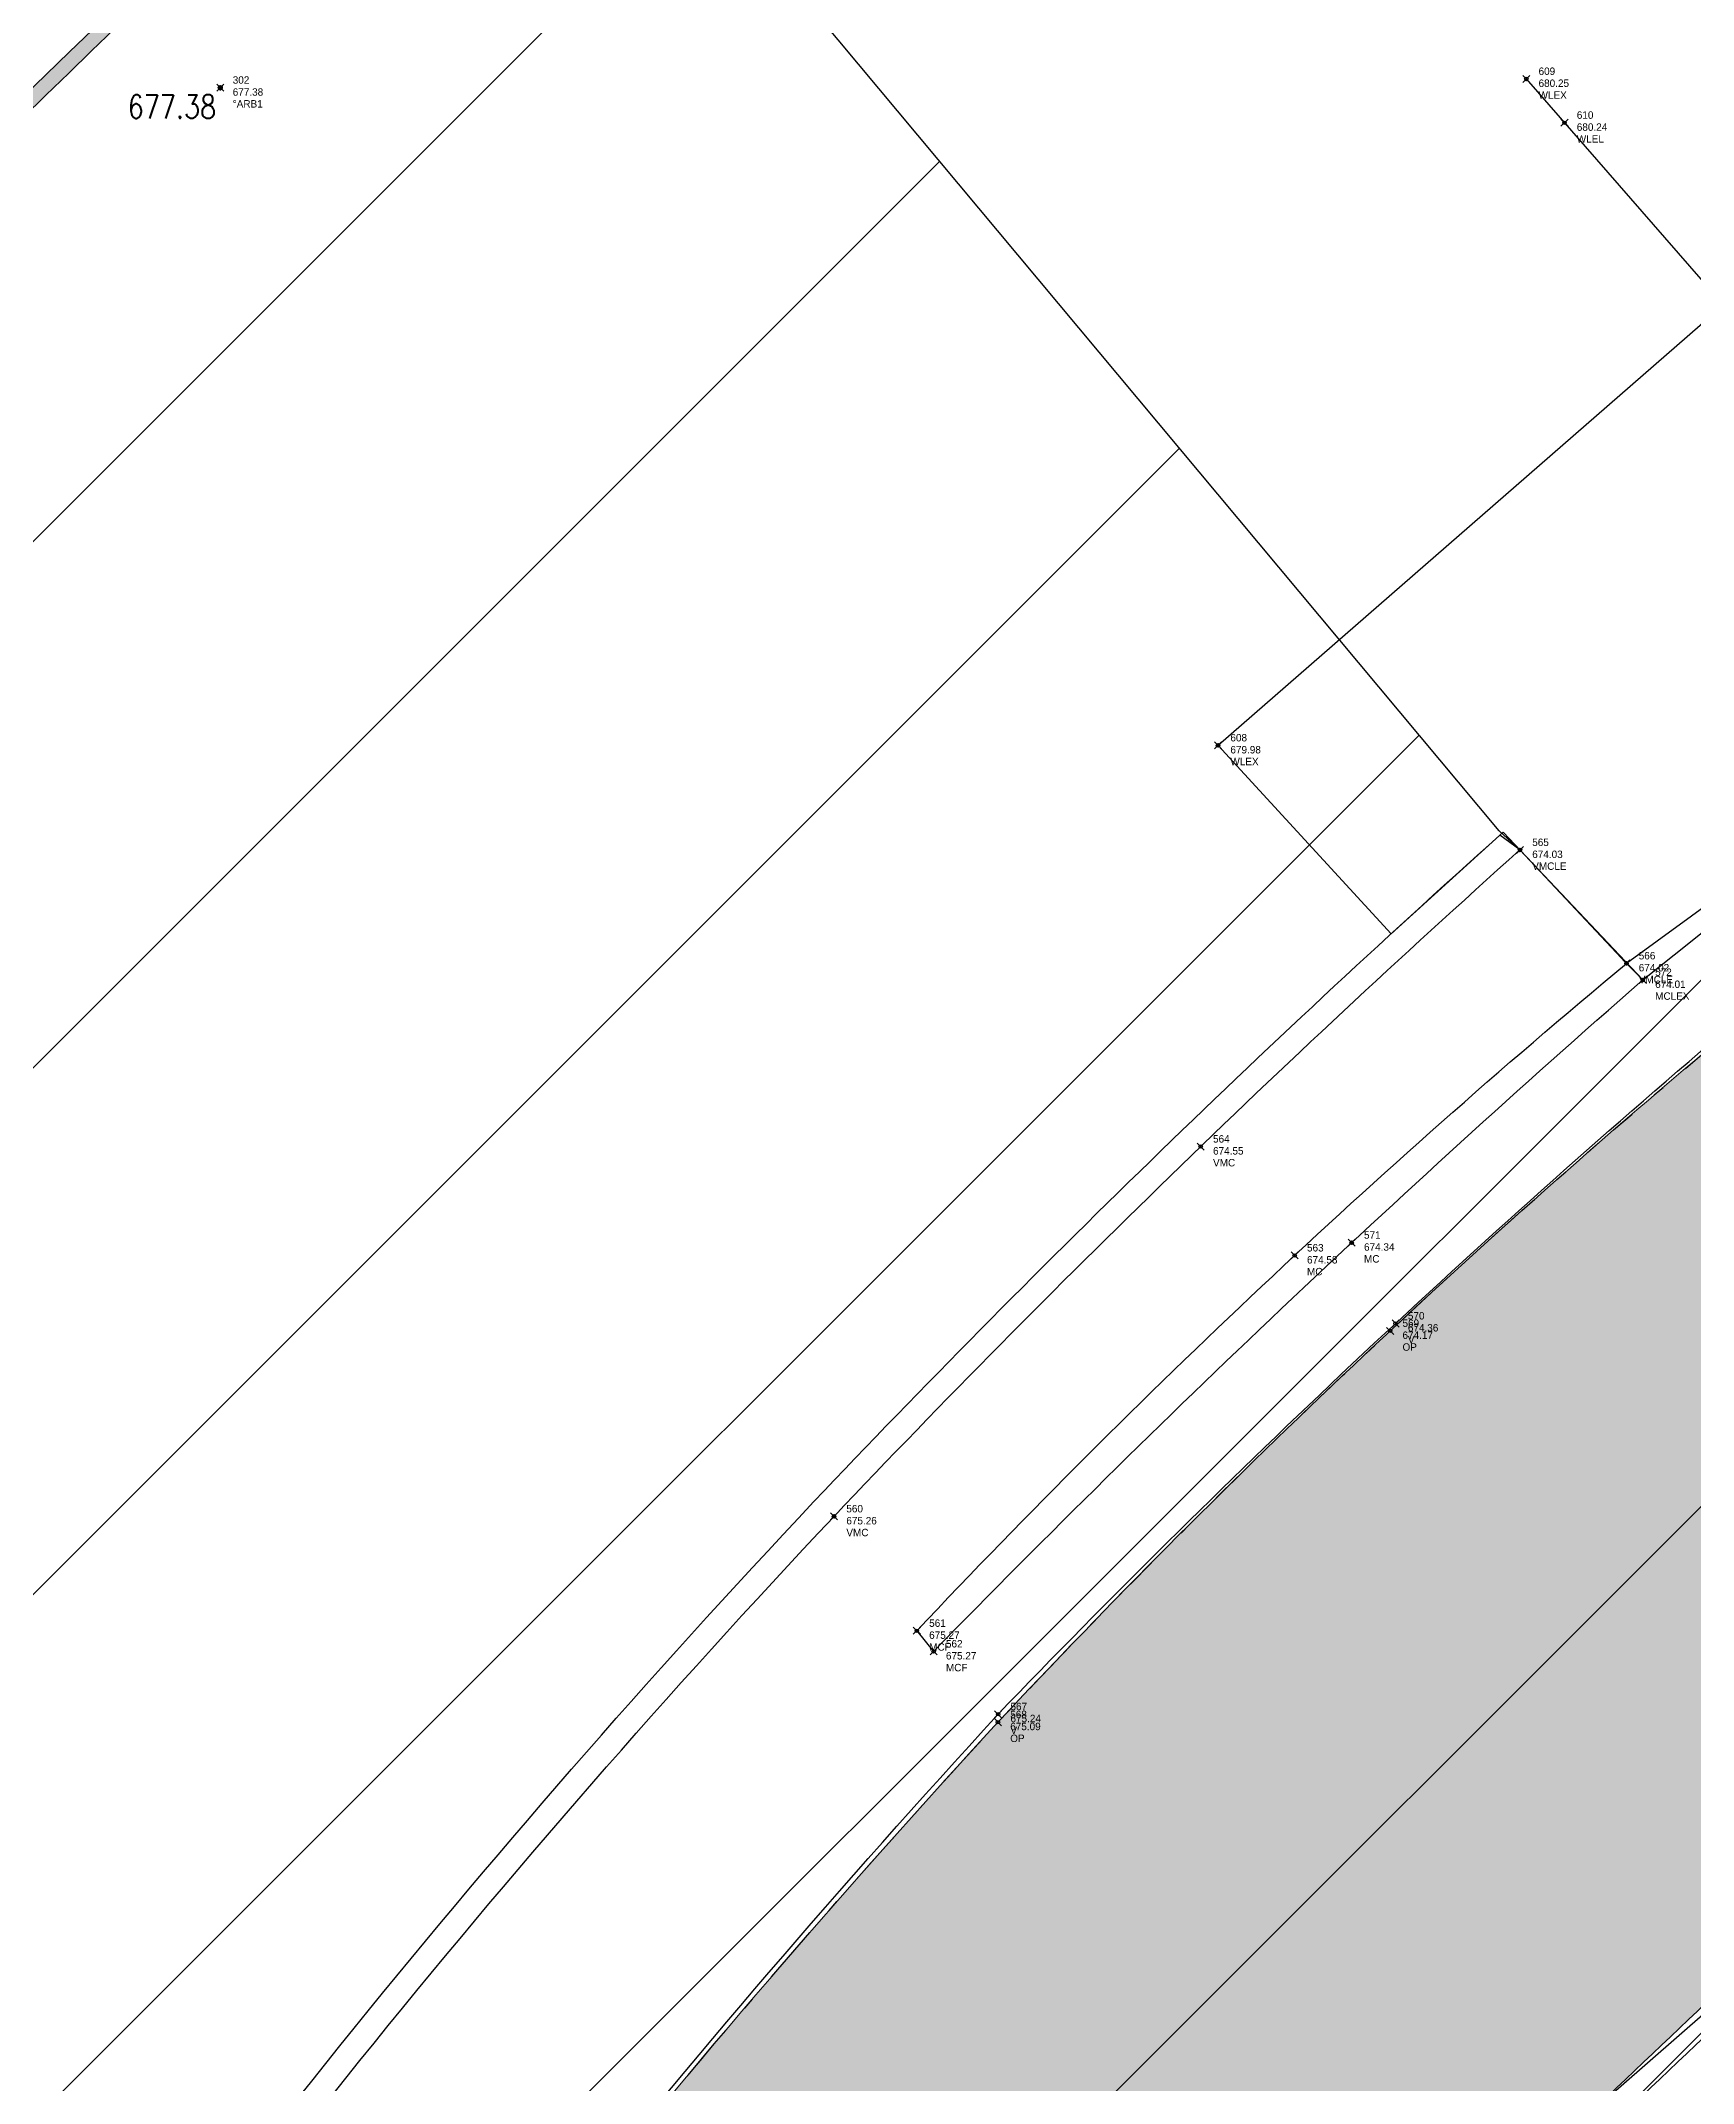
# Model space of a CAD drawing. Extents: x 350769 to 354978, y 6304672 to 6307963.
# Drawn here: x 352608.82 to 352622.91, y 6305535.55 to 6305552.96 of the extents above; entities that cross this region are included whole.
import ezdxf

# ---------------------------------------------------------------- set-up
doc = ezdxf.new("R2010")
doc.units = 0
doc.header["$PDMODE"] = 35
doc.header["$PDSIZE"] = 0.03
doc.linetypes.add('CONTINUOS', pattern=[0])
doc.linetypes.add('JPG_DASHDOT', pattern=[1, 0.5, -0.25, 0, -0.25])
doc.layers.get('0').update_dxf_attribs({"linetype": 'CONTINUOUS'})
for name, color, linetype in [('0-LEVANTAMIENTO 2013.AGO', 3, 'CONTINUOUS'), ('1-LINEA DE EDIFICACION', 2, 'CONTINUOUS'), ('1-MURO', 7, 'CONTINUOUS'), ('1-MURO CONTENCION', 7, 'CONTINUOUS'), ('1-PAVIMENTO', 161, 'CONTINUOUS'), ('1-VEREDA', 251, 'CONTINUOUS'), ('2-ACHURADO MURO', 9, 'CONTINUOUS'), ('2-ACHURADO RADIER', 9, 'CONTINUOUS'), ('2-ACHURADO VEREDA', 252, 'CONTINUOUS'), ('C-TOPO - BORDE - 3', 7, 'CONTINUOUS'), ('COTA-BLOCK', 4, 'CONTINUOUS'), ('TOP-URB-SOLERAS', 2, 'JPG_DASHDOT'), ('V-NODE - 2013', 4, 'CONTINUOUS'), ('V-NODE-TEXT 2013', 2, 'CONTINUOUS'), ('Z-ARB', 253, 'CONTINUOUS'), ('Z-ARB1', 253, 'CONTINUOUS')]:
    doc.layers.add(name, color=color, linetype=linetype)
doc.layers.add('0_ASD_TOPOGRAFIA_ELEMENTOS', color=9, linetype='CONTINUOS', lineweight=5, true_color=0xbdbdbd)
doc.styles.add('ROMANS', font='romans.shx', dxfattribs={"width": 0.65})

# ---------------------------------------------------------------- blocks, each defined once
blk = doc.blocks.new('ARB1')
at = {"layer": 'Z-ARB', "linetype": 'Continuous'}
for p, q in [((-1.8, 0.5), (-2, 0.4)), ((-2, 0.4), (-2, 0.4)), ((-2, 0.3), (-1.9, 0.3)), ((-1.8, 0), (-2, 0)), ((-1.9, 0.3), (-1.8, 0.4)), ((-1.8, 0.8), (-1.7, 0.7)), ((-1.8, 0.8), (-1.7, 0.7)), ((-1.7, 0.6), (-1.8, 0.5)), ((-1.8, 0.4), (-1.7, 0.5)), ((-1.6, 0.2), (-1.8, 0)), ((-1.8, 0), (-1.7, 0.1)), ((-1.3, 1.2), (-1.7, 1)), ((-1.7, 0.7), (-1.3, 0.6)), ((-1.7, 0.7), (-1.6, 0.6)), ((-1.6, 0.6), (-1.7, 0.6)), ((-1.7, 0.5), (-1.5, 0.5)), ((-1.7, 0.1), (-1.5, 0.2)), ((-1.4, 1.2), (-1.6, 1.1)), ((-1.4, 0.3), (-1.6, 0.2)), ((-1.5, 0.1), (-1.6, -0.3)), ((-1.5, 0.5), (-1.2, 0.5)), ((-1.4, 0.2), (-1.5, 0.1)), ((-1.5, 0.2), (-1.4, 0.2)), ((-1.4, 0.1), (-1.5, -0.1)), ((-1.2, 1.3), (-1.4, 1.2)), ((-1.3, 0.4), (-1.4, 0.3)), ((-1.2, 0.3), (-1.4, 0.1)), ((-0.8, 1.3), (-1.3, 1.2)), ((-1.3, 0.6), (-1, 0.6)), ((-1, 0.5), (-1.3, 0.4)), ((-1, 1.4), (-1.2, 1.3)), ((-1.2, 0.5), (-1, 0.5)), ((-1, 0.4), (-1.2, 0.3)), ((-0.9, 1.4), (-1, 1.4)), ((-1, 0.6), (-0.8, 0.6)), ((-0.7, 0.5), (-1, 0.4)), ((-0.8, 1.4), (-0.9, 1.4)), ((-0.6, 1.3), (-0.8, 1.4)), ((-0.6, 1.2), (-0.8, 1.3)), ((-0.8, 0.6), (-0.6, 0.5)), ((-0.7, 1.8), (-0.6, 1.7)), ((-0.6, 0.2), (-0.7, 0.5)), ((-0.5, 1.8), (-0.6, 1.8)), ((-0.6, 1.7), (-0.5, 1.6)), ((-0.5, 1.3), (-0.6, 1.3)), ((-0.4, 1.2), (-0.6, 1.2)), ((-0.6, 0.5), (-0.5, 0.4)), ((-0.5, 0.1), (-0.6, 0.2)), ((-0.5, 1.6), (-0.5, 1.8)), ((-0.5, 1.6), (-0.5, 1.5)), ((-0.4, 1.4), (-0.5, 1.6)), ((-0.5, 1.5), (-0.4, 1.4)), ((-0.4, 1.3), (-0.5, 1.3)), ((-0.5, 0.4), (-0.4, 0.4)), ((-0.5, 0), (-0.5, 0.1)), ((-0.4, 0), (-0.5, 0)), ((-0.4, 1.4), (-0.4, 1.3)), ((-0.3, 1.4), (-0.4, 1.4)), ((-0.1, 1.3), (-0.4, 1.2)), ((-0.4, 0.4), (-0.3, 0.4)), ((-0.2, 1.3), (-0.3, 1.4)), ((-0.3, 0.5), (-0.2, 0.7)), ((-0.3, 0.4), (-0.3, 0.5)), ((-0.2, 1.9), (-0.1, 1.8)), ((-0.1, 1.8), (-0.2, 1.9)), ((-0.1, 1.4), (-0.2, 1.3)), ((-0.2, 0.7), (0, 0.8)), ((-0.2, 0.3), (-0.1, 0.5)), ((-0.2, 0.3), (-0.2, 0.3)), ((0, 0.3), (-0.2, 0.3)), ((-0.1, 1.8), (-0.1, 1.7)), ((0, 1.7), (-0.1, 1.8)), ((-0.1, 1.7), (-0.1, 1.6)), ((-0.1, 1.6), (-0.1, 1.4)), ((0, 1.2), (-0.1, 1.3)), ((-0.1, 0.5), (0, 0.7)), ((0, 1.7), (0, 1.7)), ((0.1, 1.7), (0, 1.7)), ((0, 1.4), (0.1, 1.7)), ((0.1, 1.3), (0, 1.4)), ((0, 1), (0, 1.2)), ((0, 0.8), (0, 1)), ((0, 0.7), (0.2, 0.9)), ((0.1, 0.2), (0, 0.3)), ((0.3, 1.7), (0.1, 1.7)), ((0.1, 1.7), (0.3, 1.7)), ((0.1, 1.2), (0.1, 1.3)), ((0.2, 1), (0.1, 1.2)), ((0.3, 0.2), (0.1, 0.2)), ((0.2, 0.9), (0.2, 1)), ((0.5, 1.8), (0.3, 1.7)), ((0.3, 1.7), (0.6, 1.8)), ((0.5, 0.6), (0.3, 0.3)), ((0.3, 0.3), (0.3, 0.2)), ((0.4, 0.1), (0.5, 0.3)), ((0.4, 0), (0.4, 0.1)), ((0.6, 0.8), (0.5, 0.6)), ((0.5, 0.3), (0.6, 0.3)), ((0.7, 1), (0.6, 0.8)), ((0.6, 0.6), (0.8, 0.7)), ((0.6, 0.4), (0.6, 0.6)), ((0.7, 0.4), (0.6, 0.4)), ((0.6, 0.3), (0.9, 0.2)), ((0.8, 1.1), (0.7, 1)), ((0.7, 0.8), (0.8, 0.9)), ((1, 0.8), (0.7, 0.8)), ((1, 0.3), (0.7, 0.4)), ((1, 1.4), (0.8, 1.1)), ((0.8, 0.9), (0.9, 1.1)), ((0.8, 0.7), (0.9, 0.7)), ((0.9, 1.6), (1, 1.4)), ((0.9, 1.2), (1, 1.3)), ((0.9, 1.1), (0.9, 1.2)), ((0.9, 0.7), (1.1, 0.7)), ((0.9, 0.2), (1.1, 0.1)), ((1, 1.4), (1, 1.6)), ((1, 1.3), (1, 1.4)), ((1.1, 0.8), (1, 0.8)), ((1.1, 0.4), (1, 0.3)), ((1, 0.2), (1.1, 0.3)), ((1.1, 0.1), (1, 0.2)), ((1.3, 0.9), (1.1, 0.8)), ((1.1, 0.7), (1.2, 0.8)), ((1.3, 0.4), (1.1, 0.4)), ((1.1, 0.3), (1.3, 0.4)), ((1.2, 0), (1.1, 0.1)), ((1.1, 0.1), (1.2, -0.2)), ((1.2, 0.8), (1.4, 1)), ((1.2, 0), (1.2, 0)), ((1.3, 0), (1.2, 0)), ((1.3, 1.1), (1.3, 0.9)), ((1.5, 1.1), (1.3, 1.1)), ((1.4, 0.5), (1.3, 0.4)), ((1.3, 0.4), (1.4, 0.4)), ((1.4, 0.1), (1.3, 0)), ((1.4, 1), (1.5, 1)), ((1.5, 0.7), (1.4, 0.6)), ((1.4, 0.6), (1.4, 0.5)), ((1.4, 0.4), (1.5, 0.6)), ((1.6, 0.1), (1.4, 0.1)), ((1.4, 0), (1.6, 0)), ((1.5, 0.6), (1.6, 0.9)), ((1.6, 0.9), (1.5, 0.7)), ((1.7, 0.1), (1.6, 0.1)), ((1.6, 0), (1.7, 0)), ((1.8, 0), (1.7, 0.1)), ((1.7, 0), (1.8, 0)), ((-2, -0.1), (-1.8, 0)), ((-1.8, -0.5), (-1.9, -0.7)), ((-1.8, -0.6), (-1.9, -0.7)), ((-1.7, -0.7), (-1.9, -0.8)), ((-1.9, -0.8), (-1.8, -0.7)), ((-1.8, 0), (-1.8, 0)), ((-1.6, -0.3), (-1.8, -0.5)), ((-1.7, -0.4), (-1.8, -0.6)), ((-1.8, -0.7), (-1.5, -0.7)), ((-1.5, -0.1), (-1.7, -0.4)), ((-1.6, -0.7), (-1.7, -0.7)), ((-1.4, -0.8), (-1.6, -0.7)), ((-1.5, -0.7), (-1.2, -0.7)), ((-1.5, -1.4), (-1.4, -1.2)), ((-1.3, -1.3), (-1.5, -1.4)), ((-1.3, -0.8), (-1.4, -0.8)), ((-1.4, -1.2), (-1.3, -1)), ((-1.1, -0.7), (-1.3, -0.8)), ((-1.3, -1), (-1.2, -0.8)), ((-1.2, -1), (-1.3, -1.3)), ((-1.2, -0.7), (-0.9, -0.5)), ((-1.2, -0.8), (-1.1, -0.7)), ((-1.1, -0.8), (-1.2, -1)), ((-1.2, -1.6), (-1.1, -1.5)), ((-0.9, -1.5), (-1.2, -1.6)), ((-1, -0.7), (-1.1, -0.8)), ((-1.1, -1.5), (-0.9, -1.4)), ((-0.8, -0.5), (-1, -0.7)), ((-1, -1.7), (-0.9, -1.6)), ((-0.7, -1.6), (-1, -1.7)), ((-0.9, -0.5), (-0.7, -0.3)), ((-0.9, -1.4), (-0.8, -1.2)), ((-0.8, -1.2), (-0.9, -1.5)), ((-0.9, -1.6), (-0.7, -1.5)), ((-0.6, -0.4), (-0.8, -0.5)), ((-0.8, -0.8), (-0.6, -0.6)), ((-0.8, -1.1), (-0.8, -0.8)), ((-0.7, -1), (-0.8, -1.2)), ((-0.8, -1.2), (-0.8, -1.1)), ((-0.7, -0.3), (-0.3, -0.2)), ((-0.6, -0.8), (-0.7, -1)), ((-0.7, -1.5), (-0.6, -1.5)), ((-0.6, -1.5), (-0.7, -1.6)), ((-0.4, -0.4), (-0.6, -0.4)), ((-0.6, -0.6), (-0.5, -0.5)), ((-0.4, -0.6), (-0.6, -0.8)), ((-0.6, -1.5), (-0.5, -1.4)), ((-0.4, -1.4), (-0.6, -1.5)), ((-0.5, -0.4), (-0.4, -0.4)), ((-0.5, -0.5), (-0.5, -0.4)), ((-0.5, -0.8), (-0.4, -0.6)), ((-0.5, -1.1), (-0.5, -0.8)), ((-0.4, -1.2), (-0.5, -1.1)), ((-0.5, -1.4), (-0.4, -1.2)), ((-0.3, -0.1), (-0.4, 0)), ((-0.3, -0.4), (-0.4, -0.7)), ((-0.4, -0.7), (-0.4, -1)), ((-0.4, -1), (-0.3, -1.3)), ((-0.4, -1.3), (-0.4, -1.4)), ((-0.3, -1.5), (-0.4, -1.3)), ((-0.3, -0.2), (-0.3, -0.1)), ((-0.1, -0.2), (-0.3, -0.4)), ((-0.3, -1.3), (-0.1, -1.6)), ((-0.2, -1.5), (-0.3, -1.5)), ((-0.1, -1.6), (-0.2, -1.5)), ((0.1, -0.2), (-0.1, -0.2)), ((-0.1, -1.7), (-0.1, -1.6)), ((-0.1, -1.6), (-0.1, -1.8)), ((0.2, -1.8), (-0.1, -1.6)), ((-0.1, -1.6), (0.2, -1.7)), ((-0.1, -1.8), (-0.1, -1.7)), ((-0.1, -1.8), (0, -2)), ((0, -2), (-0.1, -1.8)), ((0.1, -0.4), (0.1, -0.2)), ((0.4, -0.7), (0.1, -0.4)), ((0.2, -1.7), (0.4, -1.9)), ((0.4, -1.9), (0.2, -1.8)), ((0.4, -0.2), (0.4, 0)), ((0.4, -0.4), (0.4, -0.2)), ((0.5, -0.5), (0.4, -0.4)), ((0.5, -1), (0.4, -0.7)), ((0.4, -1.5), (0.5, -1.2)), ((0.4, -1.7), (0.4, -1.5)), ((0.5, -1.9), (0.4, -1.7)), ((0.6, -0.6), (0.5, -0.5)), ((0.6, -0.9), (0.5, -1)), ((0.5, -1), (0.5, -1.3)), ((0.5, -1.2), (0.5, -1)), ((0.5, -1.3), (0.5, -1.5)), ((0.5, -1.5), (0.5, -1.6)), ((0.6, -1.6), (0.5, -1.5)), ((0.5, -1.5), (0.6, -1.6)), ((0.5, -1.6), (0.5, -1.7)), ((0.5, -1.7), (0.5, -1.8)), ((0.8, -0.6), (0.6, -0.6)), ((0.6, -0.7), (0.6, -0.9)), ((0.8, -0.9), (0.6, -0.7)), ((0.7, -1.6), (0.6, -1.6)), ((0.6, -1.6), (0.7, -1.6)), ((0.8, -1.7), (0.7, -1.6)), ((0.7, -1.6), (0.8, -1.7)), ((1.2, -0.6), (0.8, -0.6)), ((0.8, -0.7), (0.8, -0.9)), ((0.9, -0.7), (0.8, -0.7)), ((0.9, -1.2), (0.8, -0.9)), ((0.8, -0.9), (1, -1.2)), ((1.1, -0.7), (0.9, -0.7)), ((1, -1.2), (0.9, -1.2)), ((1.5, -0.6), (1, -0.7)), ((1, -0.7), (1.2, -0.7)), ((1.3, -1.4), (1, -1.2)), ((1, -1.2), (1.3, -1.3)), ((1.3, -0.9), (1.1, -0.7)), ((1.2, -0.2), (1.3, -0.2)), ((1.3, -0.6), (1.2, -0.6)), ((1.2, -0.7), (1.5, -1)), ((1.3, -0.1), (1.4, 0)), ((1.4, -0.2), (1.3, -0.1)), ((1.3, -0.2), (1.7, -0.4)), ((1.5, -0.6), (1.3, -0.6)), ((1.4, -1), (1.3, -0.9)), ((1.6, -0.3), (1.4, -0.2)), ((1.5, -1), (1.4, -1)), ((1.8, -0.5), (1.5, -0.6)), ((1.7, -0.6), (1.5, -0.6)), ((1.5, -1), (1.6, -1)), ((1.7, -0.4), (1.6, -0.3)), ((1.8, -0.4), (1.7, -0.4)), ((1.7, -0.4), (1.8, -0.4))]:
    blk.add_line(p, q, dxfattribs=at)
at = {"layer": 'Z-ARB'}
blk.add_circle((0, 0), 0.122, dxfattribs=at)
blk = doc.blocks.new('*U127', base_point=(352618.856, 6305546.954))
at = {"layer": 'V-NODE - 2013', "lineweight": -2}
blk.add_point((352618.856, 6305546.954), dxfattribs=at)
at = {"layer": 'V-NODE-TEXT 2013', "linetype": 'ByBlock', "char_height": 0.0635}
for s, insert, attachment_point in [('608', (352618.961, 6305546.987), 7), ('WLEX', (352618.961, 6305546.848), 1), ('679.98', (352618.961, 6305546.949), 1)]:
    blk.add_mtext(s, dxfattribs=dict(at, insert=insert, attachment_point=attachment_point))
blk = doc.blocks.new('*U128', base_point=(352621.483, 6305552.638))
at = {"layer": 'V-NODE - 2013', "lineweight": -2}
blk.add_point((352621.483, 6305552.638), dxfattribs=at)
at = {"layer": 'V-NODE-TEXT 2013', "linetype": 'ByBlock', "char_height": 0.0635}
for s, insert, attachment_point in [('609', (352621.588, 6305552.671), 7), ('680.25', (352621.588, 6305552.633), 1), ('WLEX', (352621.588, 6305552.532), 1)]:
    blk.add_mtext(s, dxfattribs=dict(at, insert=insert, attachment_point=attachment_point))
blk = doc.blocks.new('*U129', base_point=(352621.809, 6305552.264))
at = {"layer": 'V-NODE - 2013', "lineweight": -2}
blk.add_point((352621.809, 6305552.264), dxfattribs=at)
at = {"layer": 'V-NODE-TEXT 2013', "linetype": 'ByBlock', "char_height": 0.0635}
for s, insert, attachment_point in [('610', (352621.914, 6305552.297), 7), ('680.24', (352621.914, 6305552.259), 1), ('WLEL', (352621.914, 6305552.158), 1)]:
    blk.add_mtext(s, dxfattribs=dict(at, insert=insert, attachment_point=attachment_point))
blk = doc.blocks.new('*U163', base_point=(352621.429, 6305546.062))
at = {"layer": 'V-NODE - 2013', "lineweight": -2}
blk.add_point((352621.429, 6305546.062), dxfattribs=at)
at = {"layer": 'V-NODE-TEXT 2013', "linetype": 'ByBlock', "char_height": 0.0635}
for s, insert, attachment_point in [('565', (352621.534, 6305546.095), 7), ('VMCLE', (352621.534, 6305545.956), 1), ('674.03', (352621.534, 6305546.057), 1)]:
    blk.add_mtext(s, dxfattribs=dict(at, insert=insert, attachment_point=attachment_point))
blk = doc.blocks.new('*U164', base_point=(352622.337, 6305545.095))
at = {"layer": 'V-NODE - 2013', "lineweight": -2}
blk.add_point((352622.337, 6305545.095), dxfattribs=at)
at = {"layer": 'V-NODE-TEXT 2013', "linetype": 'ByBlock', "char_height": 0.0635}
for s, insert, attachment_point in [('566', (352622.442, 6305545.128), 7), ('674.02', (352622.442, 6305545.09), 1), ('VMCLE', (352622.442, 6305544.989), 1)]:
    blk.add_mtext(s, dxfattribs=dict(at, insert=insert, attachment_point=attachment_point))
blk = doc.blocks.new('*U166', base_point=(352615.582, 6305540.379))
at = {"layer": 'V-NODE - 2013', "lineweight": -2}
blk.add_point((352615.582, 6305540.379), dxfattribs=at)
at = {"layer": 'V-NODE-TEXT 2013', "linetype": 'ByBlock', "char_height": 0.0635}
for s, insert, attachment_point in [('560', (352615.687, 6305540.412), 7), ('VMC', (352615.687, 6305540.273), 1), ('675.26', (352615.687, 6305540.374), 1)]:
    blk.add_mtext(s, dxfattribs=dict(at, insert=insert, attachment_point=attachment_point))
blk = doc.blocks.new('*U167', base_point=(352618.708, 6305543.533))
at = {"layer": 'V-NODE - 2013', "lineweight": -2}
blk.add_point((352618.708, 6305543.533), dxfattribs=at)
at = {"layer": 'V-NODE-TEXT 2013', "linetype": 'ByBlock', "char_height": 0.0635}
for s, insert, attachment_point in [('564', (352618.813, 6305543.566), 7), ('674.55', (352618.813, 6305543.528), 1), ('VMC', (352618.813, 6305543.427), 1)]:
    blk.add_mtext(s, dxfattribs=dict(at, insert=insert, attachment_point=attachment_point))
blk = doc.blocks.new('*U176', base_point=(352616.981, 6305538.692))
at = {"layer": 'V-NODE - 2013', "lineweight": -2}
blk.add_point((352616.981, 6305538.692), dxfattribs=at)
at = {"layer": 'V-NODE-TEXT 2013', "linetype": 'ByBlock', "char_height": 0.0635}
for s, insert, attachment_point in [('567', (352617.086, 6305538.725), 7), ('675.24', (352617.086, 6305538.687), 1), ('V', (352617.086, 6305538.586), 1)]:
    blk.add_mtext(s, dxfattribs=dict(at, insert=insert, attachment_point=attachment_point))
blk = doc.blocks.new('*U177', base_point=(352620.369, 6305542.024))
at = {"layer": 'V-NODE - 2013', "lineweight": -2}
blk.add_point((352620.369, 6305542.024), dxfattribs=at)
at = {"layer": 'V-NODE-TEXT 2013', "linetype": 'ByBlock', "char_height": 0.0635}
for s, insert, attachment_point in [('570', (352620.474, 6305542.057), 7), ('674.36', (352620.474, 6305542.019), 1), ('V', (352620.474, 6305541.918), 1)]:
    blk.add_mtext(s, dxfattribs=dict(at, insert=insert, attachment_point=attachment_point))
blk = doc.blocks.new('*U349', base_point=(352616.979, 6305538.624))
at = {"layer": 'V-NODE - 2013', "lineweight": -2}
blk.add_point((352616.979, 6305538.624), dxfattribs=at)
at = {"layer": 'V-NODE-TEXT 2013', "linetype": 'ByBlock', "char_height": 0.0635}
for s, insert, attachment_point in [('568', (352617.084, 6305538.657), 7), ('675.09', (352617.084, 6305538.619), 1), ('OP', (352617.084, 6305538.518), 1)]:
    blk.add_mtext(s, dxfattribs=dict(at, insert=insert, attachment_point=attachment_point))
blk = doc.blocks.new('*U350', base_point=(352620.323, 6305541.961))
at = {"layer": 'V-NODE - 2013', "lineweight": -2}
blk.add_point((352620.323, 6305541.961), dxfattribs=at)
at = {"layer": 'V-NODE-TEXT 2013', "linetype": 'ByBlock', "char_height": 0.0635}
for s, insert, attachment_point in [('569', (352620.428, 6305541.994), 7), ('674.17', (352620.428, 6305541.956), 1), ('OP', (352620.428, 6305541.855), 1)]:
    blk.add_mtext(s, dxfattribs=dict(at, insert=insert, attachment_point=attachment_point))
blk = doc.blocks.new('*U363', base_point=(352622.477, 6305544.954))
at = {"layer": 'V-NODE - 2013', "lineweight": -2}
blk.add_point((352622.477, 6305544.954), dxfattribs=at)
at = {"layer": 'V-NODE-TEXT 2013', "linetype": 'ByBlock', "char_height": 0.0635}
for s, insert, attachment_point in [('572', (352622.582, 6305544.987), 7), ('674.01', (352622.582, 6305544.949), 1), ('MCLEX', (352622.582, 6305544.848), 1)]:
    blk.add_mtext(s, dxfattribs=dict(at, insert=insert, attachment_point=attachment_point))
blk = doc.blocks.new('*U364', base_point=(352616.288, 6305539.403))
at = {"layer": 'V-NODE - 2013', "lineweight": -2}
blk.add_point((352616.288, 6305539.403), dxfattribs=at)
at = {"layer": 'V-NODE-TEXT 2013', "linetype": 'ByBlock', "char_height": 0.0635}
for s, insert, attachment_point in [('561', (352616.393, 6305539.436), 7), ('675.27', (352616.393, 6305539.398), 1), ('MCF', (352616.393, 6305539.297), 1)]:
    blk.add_mtext(s, dxfattribs=dict(at, insert=insert, attachment_point=attachment_point))
blk = doc.blocks.new('*U365', base_point=(352616.431, 6305539.227))
at = {"layer": 'V-NODE - 2013', "lineweight": -2}
blk.add_point((352616.431, 6305539.227), dxfattribs=at)
at = {"layer": 'V-NODE-TEXT 2013', "linetype": 'ByBlock', "char_height": 0.0635}
for s, insert, attachment_point in [('562', (352616.536, 6305539.26), 7), ('675.27', (352616.536, 6305539.222), 1), ('MCF', (352616.536, 6305539.121), 1)]:
    blk.add_mtext(s, dxfattribs=dict(at, insert=insert, attachment_point=attachment_point))
blk = doc.blocks.new('*U367', base_point=(352619.509, 6305542.604))
at = {"layer": 'V-NODE - 2013', "lineweight": -2}
blk.add_point((352619.509, 6305542.604), dxfattribs=at)
at = {"layer": 'V-NODE-TEXT 2013', "linetype": 'ByBlock', "char_height": 0.0635}
for s, insert, attachment_point in [('563', (352619.614, 6305542.637), 7), ('674.58', (352619.614, 6305542.599), 1), ('MC', (352619.614, 6305542.498), 1)]:
    blk.add_mtext(s, dxfattribs=dict(at, insert=insert, attachment_point=attachment_point))
blk = doc.blocks.new('*U368', base_point=(352619.995, 6305542.713))
at = {"layer": 'V-NODE - 2013', "lineweight": -2}
blk.add_point((352619.995, 6305542.713), dxfattribs=at)
at = {"layer": 'V-NODE-TEXT 2013', "linetype": 'ByBlock', "char_height": 0.0635}
for s, insert, attachment_point in [('571', (352620.1, 6305542.746), 7), ('674.34', (352620.1, 6305542.708), 1), ('MC', (352620.1, 6305542.607), 1)]:
    blk.add_mtext(s, dxfattribs=dict(at, insert=insert, attachment_point=attachment_point))
blk = doc.blocks.new('*U449', base_point=(352610.351, 6305552.563))
at = {"layer": 'V-NODE - 2013', "lineweight": -2}
blk.add_point((352610.351, 6305552.563), dxfattribs=at)
at = {"layer": 'V-NODE-TEXT 2013', "linetype": 'ByBlock', "char_height": 0.0635}
for s, insert, attachment_point in [('302', (352610.456, 6305552.596), 7), ('677.38', (352610.456, 6305552.558), 1), ('°ARB1', (352610.456, 6305552.457), 1)]:
    blk.add_mtext(s, dxfattribs=dict(at, insert=insert, attachment_point=attachment_point))
blk = doc.blocks.new('*U4365', base_point=(352618.856, 6305546.954))
at = {"layer": 'V-NODE - 2013', "lineweight": -2}
blk.add_point((352618.856, 6305546.954), dxfattribs=at)
at = {"layer": 'V-NODE-TEXT 2013', "linetype": 'ByBlock', "char_height": 0.0635}
for s, insert, attachment_point in [('608', (352618.961, 6305546.987), 7), ('WLEX', (352618.961, 6305546.848), 1), ('679.98', (352618.961, 6305546.949), 1)]:
    blk.add_mtext(s, dxfattribs=dict(at, insert=insert, attachment_point=attachment_point))
blk = doc.blocks.new('*U4366', base_point=(352621.483, 6305552.638))
at = {"layer": 'V-NODE - 2013', "lineweight": -2}
blk.add_point((352621.483, 6305552.638), dxfattribs=at)
at = {"layer": 'V-NODE-TEXT 2013', "linetype": 'ByBlock', "char_height": 0.0635}
for s, insert, attachment_point in [('609', (352621.588, 6305552.671), 7), ('680.25', (352621.588, 6305552.633), 1), ('WLEX', (352621.588, 6305552.532), 1)]:
    blk.add_mtext(s, dxfattribs=dict(at, insert=insert, attachment_point=attachment_point))
blk = doc.blocks.new('*U4367', base_point=(352621.809, 6305552.264))
at = {"layer": 'V-NODE - 2013', "lineweight": -2}
blk.add_point((352621.809, 6305552.264), dxfattribs=at)
at = {"layer": 'V-NODE-TEXT 2013', "linetype": 'ByBlock', "char_height": 0.0635}
for s, insert, attachment_point in [('610', (352621.914, 6305552.297), 7), ('680.24', (352621.914, 6305552.259), 1), ('WLEL', (352621.914, 6305552.158), 1)]:
    blk.add_mtext(s, dxfattribs=dict(at, insert=insert, attachment_point=attachment_point))
blk = doc.blocks.new('*U4402', base_point=(352621.429, 6305546.062))
at = {"layer": 'V-NODE - 2013', "lineweight": -2}
blk.add_point((352621.429, 6305546.062), dxfattribs=at)
at = {"layer": 'V-NODE-TEXT 2013', "linetype": 'ByBlock', "char_height": 0.0635}
for s, insert, attachment_point in [('565', (352621.534, 6305546.095), 7), ('VMCLE', (352621.534, 6305545.956), 1), ('674.03', (352621.534, 6305546.057), 1)]:
    blk.add_mtext(s, dxfattribs=dict(at, insert=insert, attachment_point=attachment_point))
blk = doc.blocks.new('*U4403', base_point=(352622.337, 6305545.095))
at = {"layer": 'V-NODE - 2013', "lineweight": -2}
blk.add_point((352622.337, 6305545.095), dxfattribs=at)
at = {"layer": 'V-NODE-TEXT 2013', "linetype": 'ByBlock', "char_height": 0.0635}
for s, insert, attachment_point in [('566', (352622.442, 6305545.128), 7), ('674.02', (352622.442, 6305545.09), 1), ('VMCLE', (352622.442, 6305544.989), 1)]:
    blk.add_mtext(s, dxfattribs=dict(at, insert=insert, attachment_point=attachment_point))
blk = doc.blocks.new('*U4405', base_point=(352615.582, 6305540.379))
at = {"layer": 'V-NODE - 2013', "lineweight": -2}
blk.add_point((352615.582, 6305540.379), dxfattribs=at)
at = {"layer": 'V-NODE-TEXT 2013', "linetype": 'ByBlock', "char_height": 0.0635}
for s, insert, attachment_point in [('560', (352615.687, 6305540.412), 7), ('VMC', (352615.687, 6305540.273), 1), ('675.26', (352615.687, 6305540.374), 1)]:
    blk.add_mtext(s, dxfattribs=dict(at, insert=insert, attachment_point=attachment_point))
blk = doc.blocks.new('*U4406', base_point=(352618.708, 6305543.533))
at = {"layer": 'V-NODE - 2013', "lineweight": -2}
blk.add_point((352618.708, 6305543.533), dxfattribs=at)
at = {"layer": 'V-NODE-TEXT 2013', "linetype": 'ByBlock', "char_height": 0.0635}
for s, insert, attachment_point in [('564', (352618.813, 6305543.566), 7), ('674.55', (352618.813, 6305543.528), 1), ('VMC', (352618.813, 6305543.427), 1)]:
    blk.add_mtext(s, dxfattribs=dict(at, insert=insert, attachment_point=attachment_point))
blk = doc.blocks.new('*U4415', base_point=(352616.981, 6305538.692))
at = {"layer": 'V-NODE - 2013', "lineweight": -2}
blk.add_point((352616.981, 6305538.692), dxfattribs=at)
at = {"layer": 'V-NODE-TEXT 2013', "linetype": 'ByBlock', "char_height": 0.0635}
for s, insert, attachment_point in [('567', (352617.086, 6305538.725), 7), ('675.24', (352617.086, 6305538.687), 1), ('V', (352617.086, 6305538.586), 1)]:
    blk.add_mtext(s, dxfattribs=dict(at, insert=insert, attachment_point=attachment_point))
blk = doc.blocks.new('*U4416', base_point=(352620.369, 6305542.024))
at = {"layer": 'V-NODE - 2013', "lineweight": -2}
blk.add_point((352620.369, 6305542.024), dxfattribs=at)
at = {"layer": 'V-NODE-TEXT 2013', "linetype": 'ByBlock', "char_height": 0.0635}
for s, insert, attachment_point in [('570', (352620.474, 6305542.057), 7), ('674.36', (352620.474, 6305542.019), 1), ('V', (352620.474, 6305541.918), 1)]:
    blk.add_mtext(s, dxfattribs=dict(at, insert=insert, attachment_point=attachment_point))
blk = doc.blocks.new('*U4595', base_point=(352616.979, 6305538.624))
at = {"layer": 'V-NODE - 2013', "lineweight": -2}
blk.add_point((352616.979, 6305538.624), dxfattribs=at)
at = {"layer": 'V-NODE-TEXT 2013', "linetype": 'ByBlock', "char_height": 0.0635}
for s, insert, attachment_point in [('568', (352617.084, 6305538.657), 7), ('675.09', (352617.084, 6305538.619), 1), ('OP', (352617.084, 6305538.518), 1)]:
    blk.add_mtext(s, dxfattribs=dict(at, insert=insert, attachment_point=attachment_point))
blk = doc.blocks.new('*U4596', base_point=(352620.323, 6305541.961))
at = {"layer": 'V-NODE - 2013', "lineweight": -2}
blk.add_point((352620.323, 6305541.961), dxfattribs=at)
at = {"layer": 'V-NODE-TEXT 2013', "linetype": 'ByBlock', "char_height": 0.0635}
for s, insert, attachment_point in [('569', (352620.428, 6305541.994), 7), ('674.17', (352620.428, 6305541.956), 1), ('OP', (352620.428, 6305541.855), 1)]:
    blk.add_mtext(s, dxfattribs=dict(at, insert=insert, attachment_point=attachment_point))
blk = doc.blocks.new('*U4609', base_point=(352622.477, 6305544.954))
at = {"layer": 'V-NODE - 2013', "lineweight": -2}
blk.add_point((352622.477, 6305544.954), dxfattribs=at)
at = {"layer": 'V-NODE-TEXT 2013', "linetype": 'ByBlock', "char_height": 0.0635}
for s, insert, attachment_point in [('572', (352622.582, 6305544.987), 7), ('674.01', (352622.582, 6305544.949), 1), ('MCLEX', (352622.582, 6305544.848), 1)]:
    blk.add_mtext(s, dxfattribs=dict(at, insert=insert, attachment_point=attachment_point))
blk = doc.blocks.new('*U4610', base_point=(352616.288, 6305539.403))
at = {"layer": 'V-NODE - 2013', "lineweight": -2}
blk.add_point((352616.288, 6305539.403), dxfattribs=at)
at = {"layer": 'V-NODE-TEXT 2013', "linetype": 'ByBlock', "char_height": 0.0635}
for s, insert, attachment_point in [('561', (352616.393, 6305539.436), 7), ('675.27', (352616.393, 6305539.398), 1), ('MCF', (352616.393, 6305539.297), 1)]:
    blk.add_mtext(s, dxfattribs=dict(at, insert=insert, attachment_point=attachment_point))
blk = doc.blocks.new('*U4611', base_point=(352616.431, 6305539.227))
at = {"layer": 'V-NODE - 2013', "lineweight": -2}
blk.add_point((352616.431, 6305539.227), dxfattribs=at)
at = {"layer": 'V-NODE-TEXT 2013', "linetype": 'ByBlock', "char_height": 0.0635}
for s, insert, attachment_point in [('562', (352616.536, 6305539.26), 7), ('675.27', (352616.536, 6305539.222), 1), ('MCF', (352616.536, 6305539.121), 1)]:
    blk.add_mtext(s, dxfattribs=dict(at, insert=insert, attachment_point=attachment_point))
blk = doc.blocks.new('*U4613', base_point=(352619.509, 6305542.604))
at = {"layer": 'V-NODE - 2013', "lineweight": -2}
blk.add_point((352619.509, 6305542.604), dxfattribs=at)
at = {"layer": 'V-NODE-TEXT 2013', "linetype": 'ByBlock', "char_height": 0.0635}
for s, insert, attachment_point in [('563', (352619.614, 6305542.637), 7), ('674.58', (352619.614, 6305542.599), 1), ('MC', (352619.614, 6305542.498), 1)]:
    blk.add_mtext(s, dxfattribs=dict(at, insert=insert, attachment_point=attachment_point))
blk = doc.blocks.new('*U4614', base_point=(352619.995, 6305542.713))
at = {"layer": 'V-NODE - 2013', "lineweight": -2}
blk.add_point((352619.995, 6305542.713), dxfattribs=at)
at = {"layer": 'V-NODE-TEXT 2013', "linetype": 'ByBlock', "char_height": 0.0635}
for s, insert, attachment_point in [('571', (352620.1, 6305542.746), 7), ('674.34', (352620.1, 6305542.708), 1), ('MC', (352620.1, 6305542.607), 1)]:
    blk.add_mtext(s, dxfattribs=dict(at, insert=insert, attachment_point=attachment_point))
blk = doc.blocks.new('*U4707', base_point=(352610.351, 6305552.563))
at = {"layer": 'V-NODE - 2013', "lineweight": -2}
blk.add_point((352610.351, 6305552.563), dxfattribs=at)
at = {"layer": 'V-NODE-TEXT 2013', "linetype": 'ByBlock', "char_height": 0.0635}
for s, insert, attachment_point in [('302', (352610.456, 6305552.596), 7), ('677.38', (352610.456, 6305552.558), 1), ('°ARB1', (352610.456, 6305552.457), 1)]:
    blk.add_mtext(s, dxfattribs=dict(at, insert=insert, attachment_point=attachment_point))
blk = doc.blocks.new('TOPOGRAFIA')
at = {"layer": '1-LINEA DE EDIFICACION', "true_color": 0xbdbdbd}
h = blk.add_hatch(dxfattribs=at)
h.set_pattern_fill('ANSI31', color=9, scale=0.5)
h.set_pattern_definition([(45, (38000, -3000), (-1.12253201513, 1.12253201513), [])])
h.paths.add_polyline_path([(390729.928, 6302527.466), (390731.18, 6302530.418), (390732.103, 6302532.8), (390733.481, 6302536.843), (390734.336, 6302539.708), (390721.512, 6302547.801), (390706.978, 6302544.048), (390698.223, 6302541.424), (390695.338, 6302540.499), (390687.797, 6302537.93), (390665.304, 6302528.744), (390637.663, 6302511.802, 0.006267), (390633.66, 6302508.665, 0.018639), (390628.451, 6302504.306, 0.0083), (390623.24, 6302499.537, 0.150201), (390620.644, 6302495.91, 0.113046), (390620.422, 6302493.65, 0.139735), (390621.83, 6302490.308, 0.216425), (390626.155, 6302488.148, 0.107166), (390629.248, 6302488.7, -0.011808), (390646.277, 6302498.327, -0.029047), (390684.739, 6302516.164, -0.00829), (390694.531, 6302519.845, -0.093857), (390702.995, 6302520.829), (390714.362, 6302517.291), (390715.631, 6302516.997, 0.217916), (390724.509, 6302519.241, 0.095657), (390727.936, 6302523.282), (390728.932, 6302525.356)])
at = {"layer": '1-MURO CONTENCION', "lineweight": 0, "true_color": 0xbdbdbd}
h = blk.add_hatch(color=9, dxfattribs=at)
h.dxf.hatch_style = 1
h.paths.add_polyline_path([(390612.683, 6302556.214, 0.037705), (390600.487, 6302543.643), (390600.596, 6302543.545, -0.036334), (390612.622, 6302556.017, -0.027034), (390617.56, 6302559.985), (390617.673, 6302560.319, 0.018386)])
at = {"layer": '2-ACHURADO MURO', "lineweight": 0, "true_color": 0xbdbdbd}
h = blk.add_hatch(dxfattribs=at)
h.set_pattern_fill('ANSI31', color=9)
h.set_pattern_definition([(45, (38000, -3000), (-2.2450640303, 2.2450640303), [])])
h.paths.add_polyline_path([(390626.963, 6302539.914, 0.004133), (390622.023, 6302535.286, 0.041662), (390615.437, 6302527.33), (390613.822, 6302524.987), (390613.994, 6302524.883), (390615.601, 6302527.216, -0.041646), (390622.163, 6302535.144, -0.004129), (390627.095, 6302539.764, -0.029004), (390634.302, 6302545.164), (390634.192, 6302545.331, 0.029018)])
at = {"layer": '2-ACHURADO RADIER', "lineweight": 0, "true_color": 0xbdbdbd}
h = blk.add_hatch(color=9, dxfattribs=at)
h.dxf.hatch_style = 1
h.paths.add_polyline_path([(390626.963, 6302539.914), (390623.02, 6302544.351, 0.029623), (390616.979, 6302538.624, 0.033202), (390609.655, 6302529.504), (390608.849, 6302528.286, -0.001453), (390613.677, 6302525.077, 0.002158), (390613.822, 6302524.987), (390615.437, 6302527.33, -0.041662), (390622.023, 6302535.286, -0.004133)])
at = {"layer": '1-LINEA DE EDIFICACION', "color": 9, "lineweight": 0, "true_color": 0xbdbdbd}
for p, q in [((390622.477, 6302544.954), (390625.862, 6302547.66)), ((390620.331, 6302545.348), (390621.286, 6302546.213)), ((390622.477, 6302544.954), (390621.286, 6302546.213))]:
    blk.add_line(p, q, dxfattribs=at)
at = {"layer": '1-LINEA DE EDIFICACION', "color": 9, "lineweight": 0, "true_color": 0xbdbdbd, "flags": 128}
for points in [[(390621.483, 6302552.638), (390623.164, 6302550.709), (390618.856, 6302546.954)], [(390618.856, 6302546.954), (390620.331, 6302545.348)]]:
    blk.add_lwpolyline(points, dxfattribs=at)
at = {"layer": '1-MURO', "color": 9, "lineweight": 0, "true_color": 0xbdbdbd, "flags": 128}
for points in [[(390606.819, 6302529.601), (390607.699, 6302530.923, -0.038714), (390615.411, 6302540.505, -0.02051), (390621.258, 6302546.188, -18.076858)], [(390606.99, 6302529.475), (390607.87, 6302530.797, -0.038714), (390615.582, 6302540.379, -0.02051), (390621.429, 6302546.062, -18.076858)], [(390613.822, 6302524.987), (390615.437, 6302527.33, -0.041662), (390622.023, 6302535.286, -0.004133), (390626.963, 6302539.914, -0.029018), (390634.192, 6302545.331)], [(390613.994, 6302524.883), (390615.601, 6302527.216, -0.041646), (390622.163, 6302535.144, -0.004129), (390627.095, 6302539.764, -0.029004), (390634.302, 6302545.164)], [(390616.288, 6302539.403), (390616.431, 6302539.227, -0.019962), (390622.477, 6302544.954), (390622.337, 6302545.095)], [(390616.288, 6302539.403, -0.030089), (390622.337, 6302545.095, -1.570475)]]:
    blk.add_lwpolyline(points, format="xyb", dxfattribs=at)
blk.add_lwpolyline([(390621.429, 6302546.062), (390621.258, 6302546.188)], dxfattribs=at)
at = {"layer": '1-MURO CONTENCION', "color": 9, "lineweight": 0, "true_color": 0xbdbdbd, "flags": 128}
for points in [[(390600.487, 6302543.643, -0.037705), (390612.683, 6302556.214, -0.018386), (390617.673, 6302560.319, -0.951937)], [(390600.596, 6302543.545, -0.036334), (390612.622, 6302556.017, -0.027034), (390617.56, 6302559.985, -0.984243)]]:
    blk.add_lwpolyline(points, format="xyb", dxfattribs=at)
at = {"layer": '1-PAVIMENTO', "color": 9, "lineweight": 0, "true_color": 0xbdbdbd, "flags": 128}
blk.add_lwpolyline([(390609.655, 6302529.504, -0.033202), (390616.979, 6302538.624, -0.029623), (390623.02, 6302544.351, -0.032899), (390630.358, 6302549.965, -3.682451)], format="xyb", dxfattribs=at)
at = {"layer": '1-VEREDA', "color": 9, "lineweight": 0, "true_color": 0xbdbdbd, "flags": 128}
blk.add_lwpolyline([(390609.612, 6302529.512, -0.032677), (390616.981, 6302538.692, -0.02437), (390622.969, 6302544.343, -0.026602), (390630.259, 6302549.942, -21.071021)], format="xyb", dxfattribs=at)
at = {"layer": 'C-TOPO - BORDE - 3', "color": 9, "true_color": 0xbdbdbd, "elevation": 679.37, "flags": 128}
blk.add_lwpolyline([(390630.852, 6302517.681), (390636.674, 6302518.961), (390632.886, 6302523.389), (390629.4, 6302522.507), (390623.474, 6302522.087), (390617.479, 6302523.236), (390613.99, 6302524.897), (390615.437, 6302527.33), (390617.893, 6302530.62), (390622.023, 6302535.286), (390626.046, 6302538.804), (390626.963, 6302539.914), (390630.604, 6302542.806), (390634.192, 6302545.331), (390630.358, 6302549.965), (390630.259, 6302549.942), (390629.856, 6302550.608), (390625.862, 6302547.66), (390622.337, 6302545.095), (390621.429, 6302546.062), (390621.251, 6302546.226), (390613.567, 6302555.43)], dxfattribs=at)
at = {"color": 9, "lineweight": 0, "true_color": 0xbdbdbd}
for name, p in [('*U4707', (390610.351, 6302552.563)), ('*U4366', (390621.483, 6302552.638)), ('*U4367', (390621.809, 6302552.264)), ('*U4365', (390618.856, 6302546.954)), ('*U4402', (390621.429, 6302546.062)), ('*U4403', (390622.337, 6302545.095)), ('*U4609', (390622.477, 6302544.954)), ('*U4406', (390618.708, 6302543.533)), ('*U4613', (390619.509, 6302542.604)), ('*U4614', (390619.995, 6302542.713)), ('*U4596', (390620.323, 6302541.961)), ('*U4416', (390620.369, 6302542.024)), ('*U4405', (390615.582, 6302540.379)), ('*U4610', (390616.288, 6302539.403)), ('*U4611', (390616.431, 6302539.227)), ('*U4595', (390616.979, 6302538.624)), ('*U4415', (390616.981, 6302538.692))]:
    blk.add_blockref(name, p, dxfattribs=at)
at = {"layer": 'Z-ARB1', "color": 9, "lineweight": 0, "true_color": 0xbdbdbd, "xscale": 0.01, "yscale": 0.01, "zscale": 0.01}
blk.add_blockref('ARB1', (390610.351, 6302552.563), dxfattribs=at)
at = {"layer": 'COTA-BLOCK', "color": 9, "lineweight": 0, "true_color": 0xbdbdbd, "style": 'ROMANS', "width": 0.8}
blk.add_text(' 677.38', height=0.2, dxfattribs=at).set_placement((390609.451, 6302552.301))

msp = doc.modelspace()

# ---------------------------------------------------------------- hatches: boundary and pattern name
at = {"layer": '0-LEVANTAMIENTO 2013.AGO'}
h = msp.add_hatch(dxfattribs=at)
h.set_pattern_fill('ANSI31', color=256)
h.paths.add_polyline_path([(352622.023, 6305535.286), (352626.046, 6305538.804), (352626.963, 6305539.914), (352634.03, 6305545.527), (352630.358, 6305549.965), (352628.354, 6305549.499), (352622.268, 6305545.008), (352610.913, 6305558.609), (352607.838, 6305555.875), (352602.792, 6305550.768), (352599.729, 6305547.296), (352598.456, 6305545.655), (352605.453, 6305541.805), (352602.222, 6305538.721), (352608.766, 6305533.78), (352608.857, 6305528.43), (352613.996, 6305524.907), (352616.371, 6305528.901)])
at = {"layer": '1-LINEA DE EDIFICACION'}
h = msp.add_hatch(dxfattribs=at)
h.set_pattern_fill('ANSI31', color=256, scale=0.5)
h.paths.add_polyline_path([(352729.928, 6305527.466), (352731.18, 6305530.418), (352732.103, 6305532.8), (352733.481, 6305536.843), (352734.336, 6305539.708), (352721.512, 6305547.801), (352706.978, 6305544.048), (352698.223, 6305541.424), (352695.338, 6305540.499), (352687.797, 6305537.93), (352665.304, 6305528.744), (352637.663, 6305511.802, 0.006267), (352633.66, 6305508.665, 0.018639), (352628.451, 6305504.306, 0.0083), (352623.24, 6305499.537, 0.150201), (352620.644, 6305495.91, 0.113046), (352620.422, 6305493.65, 0.139735), (352621.83, 6305490.308, 0.216425), (352626.155, 6305488.148, 0.107166), (352629.248, 6305488.7, -0.011808), (352646.277, 6305498.327, -0.029047), (352684.739, 6305516.164, -0.00829), (352694.531, 6305519.845, -0.093857), (352702.995, 6305520.829), (352714.362, 6305517.291), (352715.631, 6305516.997, 0.217916), (352724.509, 6305519.241, 0.095657), (352727.936, 6305523.282), (352728.932, 6305525.356)])
at = {"layer": '1-MURO CONTENCION'}
h = msp.add_hatch(color=256, dxfattribs=at)
h.dxf.hatch_style = 1
h.paths.add_polyline_path([(352612.683, 6305556.214, 0.037705), (352600.487, 6305543.643), (352600.596, 6305543.545, -0.036334), (352612.622, 6305556.017, -0.027034), (352617.56, 6305559.985), (352617.673, 6305560.319, 0.018386)])
at = {"layer": '2-ACHURADO MURO'}
h = msp.add_hatch(dxfattribs=at)
h.set_pattern_fill('ANSI31', color=256)
h.paths.add_polyline_path([(352626.963, 6305539.914, 0.004133), (352622.023, 6305535.286, 0.041662), (352615.437, 6305527.33), (352613.822, 6305524.987), (352613.994, 6305524.883), (352615.601, 6305527.216, -0.041646), (352622.163, 6305535.144, -0.004129), (352627.095, 6305539.764, -0.029004), (352634.302, 6305545.164), (352634.192, 6305545.331, 0.029018)])
at = {"layer": '2-ACHURADO RADIER'}
h = msp.add_hatch(color=256, dxfattribs=at)
h.dxf.hatch_style = 1
h.paths.add_polyline_path([(352626.963, 6305539.914), (352623.02, 6305544.351, 0.029623), (352616.979, 6305538.624, 0.033202), (352609.655, 6305529.504), (352608.849, 6305528.286, -0.001453), (352613.677, 6305525.077, 0.002158), (352613.822, 6305524.987), (352615.437, 6305527.33, -0.041662), (352622.023, 6305535.286, -0.004133)])
at = {"layer": '2-ACHURADO VEREDA'}
h = msp.add_hatch(dxfattribs=at)
h.set_pattern_fill('ANSI32', color=256, scale=0.09)
h.paths.add_polyline_path([(352778.513, 6305530.641), (352778.682, 6305530.165, 0.30076), (352781.877, 6305535.88), (352781.417, 6305539.545), (352780.967, 6305539.483), (352779.696, 6305548.344), (352778.207, 6305548.171), (352779.429, 6305539.404), (352778.4, 6305538.745), (352779.051, 6305534.166), (352777.12, 6305533.349), (352776.949, 6305533.635), (352767.175, 6305529.661), (352757.695, 6305525.376), (352748.002, 6305520.893), (352737.888, 6305516.144), (352730.032, 6305512.591), (352725.232, 6305511.131), (352711.741, 6305505.751), (352701.822, 6305501.812), (352688.808, 6305496.674), (352675.378, 6305491.326), (352662.77, 6305486.309), (352650.76, 6305481.531), (352641.08, 6305477.675), (352632.611, 6305474.335), (352623.668, 6305470.801), (352617.537, 6305468.424), (352605.764, 6305463.41), (352608.355, 6305461.211), (352618.346, 6305465.146), (352624.871, 6305467.668), (352633.825, 6305471.211), (352642.415, 6305474.593), (352652.307, 6305478.512), (352664.168, 6305483.169), (352676.565, 6305488.051), (352690.331, 6305493.466), (352703.095, 6305498.55), (352713.345, 6305502.582), (352726.41, 6305507.725), (352731.324, 6305509.731), (352740.236, 6305513.341), (352747.826, 6305516.788), (352758.93, 6305522.123), (352768.406, 6305526.356)])

# ---------------------------------------------------------------- linework, layer by layer
at = {"layer": '0-LEVANTAMIENTO 2013.AGO'}
for points in [[(352607.838, 6305555.875), (352602.792, 6305550.768), (352599.729, 6305547.296), (352598.456, 6305545.655), (352605.453, 6305541.805), (352602.222, 6305538.721), (352606.073, 6305535.813), (352608.645, 6305532.42), (352608.792, 6305532.234), (352608.857, 6305528.43), (352613.996, 6305524.907), (352615.437, 6305527.33), (352617.893, 6305530.62), (352622.023, 6305535.286), (352626.046, 6305538.804)], [(352625.862, 6305547.66), (352622.337, 6305545.095), (352621.429, 6305546.062), (352621.251, 6305546.226), (352613.567, 6305555.43)]]:
    msp.add_lwpolyline(points, dxfattribs=at)
at = {"layer": '1-LINEA DE EDIFICACION'}
for p, q in [((352622.477, 6305544.954), (352625.862, 6305547.66)), ((352620.331, 6305545.348), (352621.286, 6305546.213)), ((352622.477, 6305544.954), (352621.286, 6305546.213))]:
    msp.add_line(p, q, dxfattribs=at)
at = {"layer": '1-LINEA DE EDIFICACION', "flags": 128}
for points in [[(352621.483, 6305552.638), (352623.164, 6305550.709), (352618.856, 6305546.954)], [(352618.856, 6305546.954), (352620.331, 6305545.348)]]:
    msp.add_lwpolyline(points, dxfattribs=at)
at = {"layer": '1-MURO', "flags": 128}
for points in [[(352606.819, 6305529.601), (352607.699, 6305530.923, -0.038714), (352615.411, 6305540.505, -0.02051), (352621.258, 6305546.188, -18.076858)], [(352606.99, 6305529.475), (352607.87, 6305530.797, -0.038714), (352615.582, 6305540.379, -0.02051), (352621.429, 6305546.062, -18.076858)], [(352613.822, 6305524.987), (352615.437, 6305527.33, -0.041662), (352622.023, 6305535.286, -0.004133), (352626.963, 6305539.914, -0.029018), (352634.192, 6305545.331)], [(352613.994, 6305524.883), (352615.601, 6305527.216, -0.041646), (352622.163, 6305535.144, -0.004129), (352627.095, 6305539.764, -0.029004), (352634.302, 6305545.164)], [(352616.288, 6305539.403), (352616.431, 6305539.227, -0.019962), (352622.477, 6305544.954), (352622.337, 6305545.095)], [(352616.288, 6305539.403, -0.030089), (352622.337, 6305545.095, -1.570475)]]:
    msp.add_lwpolyline(points, format="xyb", dxfattribs=at)
msp.add_lwpolyline([(352621.429, 6305546.062), (352621.258, 6305546.188)], dxfattribs=at)
at = {"layer": '1-MURO CONTENCION', "flags": 128}
for points in [[(352600.487, 6305543.643, -0.037705), (352612.683, 6305556.214, -0.018386), (352617.673, 6305560.319, -0.951937)], [(352600.596, 6305543.545, -0.036334), (352612.622, 6305556.017, -0.027034), (352617.56, 6305559.985, -0.984243)]]:
    msp.add_lwpolyline(points, format="xyb", dxfattribs=at)
at = {"layer": '1-VEREDA', "flags": 128}
msp.add_lwpolyline([(352609.612, 6305529.512, -0.032677), (352616.981, 6305538.692, -0.02437), (352622.969, 6305544.343, -0.026602), (352630.259, 6305549.942, -21.071021)], format="xyb", dxfattribs=at)
at = {"layer": 'C-TOPO - BORDE - 3', "elevation": 679.37, "flags": 128}
msp.add_lwpolyline([(352630.852, 6305517.681), (352636.674, 6305518.961), (352632.886, 6305523.389), (352629.4, 6305522.507), (352623.474, 6305522.087), (352617.479, 6305523.236), (352613.99, 6305524.897), (352615.437, 6305527.33), (352617.893, 6305530.62), (352622.023, 6305535.286), (352626.046, 6305538.804), (352626.963, 6305539.914), (352630.604, 6305542.806), (352634.192, 6305545.331), (352630.358, 6305549.965), (352630.259, 6305549.942), (352629.856, 6305550.608), (352625.862, 6305547.66), (352622.337, 6305545.095), (352621.429, 6305546.062), (352621.251, 6305546.226), (352613.567, 6305555.43)], dxfattribs=at)
at = {"layer": 'TOP-URB-SOLERAS', "flags": 128}
msp.add_lwpolyline([(352609.655, 6305529.504, -0.033202), (352616.979, 6305538.624, -0.029623), (352623.02, 6305544.351, -0.032899), (352630.358, 6305549.965, -3.682451)], format="xyb", dxfattribs=at)

# ---------------------------------------------------------------- block references
for name, p in [('*U449', (352610.351, 6305552.563)), ('*U128', (352621.483, 6305552.638)), ('*U129', (352621.809, 6305552.264)), ('*U127', (352618.856, 6305546.954)), ('*U163', (352621.429, 6305546.062)), ('*U164', (352622.337, 6305545.095)), ('*U363', (352622.477, 6305544.954)), ('*U167', (352618.708, 6305543.533)), ('*U367', (352619.509, 6305542.604)), ('*U368', (352619.995, 6305542.713)), ('*U177', (352620.369, 6305542.024)), ('*U350', (352620.323, 6305541.961)), ('*U166', (352615.582, 6305540.379)), ('*U364', (352616.288, 6305539.403)), ('*U365', (352616.431, 6305539.227)), ('*U349', (352616.979, 6305538.624)), ('*U176', (352616.981, 6305538.692))]:
    msp.add_blockref(name, p)
at = {"layer": 'Z-ARB1', "xscale": 0.01, "yscale": 0.01, "zscale": 0.01}
msp.add_blockref('ARB1', (352610.351, 6305552.563), dxfattribs=at)

# ---------------------------------------------------------------- texts
at = {"layer": 'COTA-BLOCK', "style": 'ROMANS', "width": 0.8}
msp.add_text(' 677.38', height=0.2, dxfattribs=at).set_placement((352609.451, 6305552.301))

# ---------------------------------------------------------------- next in the draw order: block references
at = {"layer": '0_ASD_TOPOGRAFIA_ELEMENTOS', "color": 30, "true_color": 0xf26507}
msp.add_blockref('TOPOGRAFIA', (-38000, 3000), dxfattribs=at)

doc.saveas('drawing.dxf')
